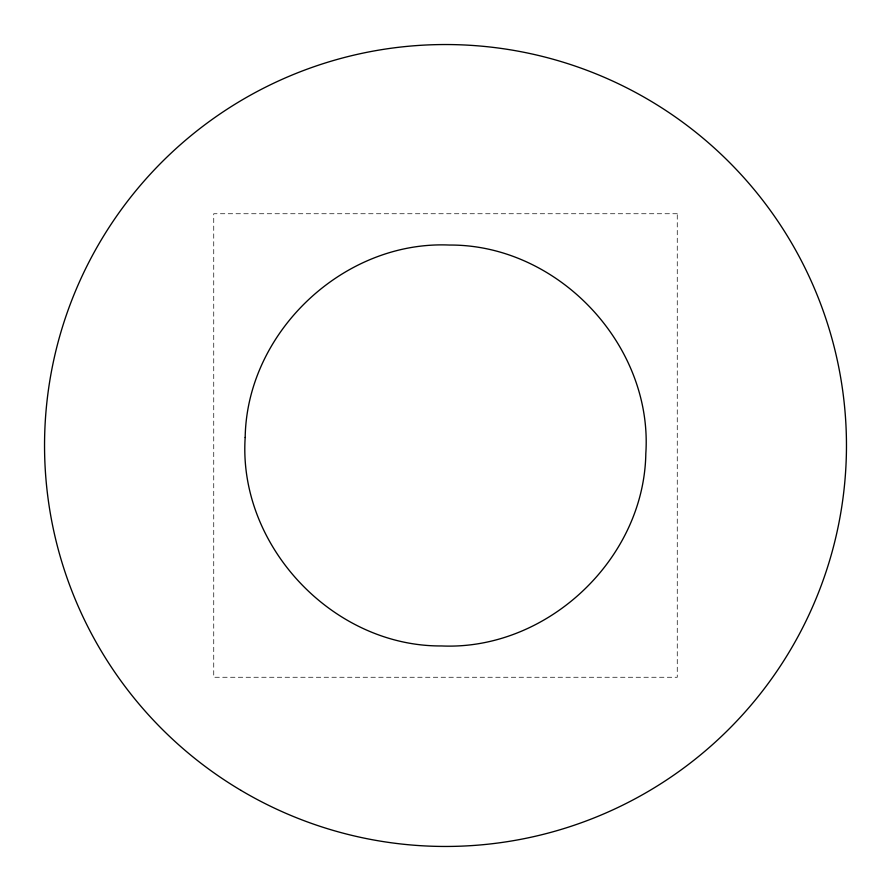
<?xml version="1.0" encoding="UTF-8"?>
<svg xmlns="http://www.w3.org/2000/svg" width="891" height="891" viewBox="0 0 891 891"><rect width="100%" height="100%" fill="white"/><g stroke="black" fill="none" stroke-linecap="round" stroke-linejoin="round"><path stroke-width="0.67" stroke-dasharray="4.46 3.34" d="M677.26 213.74L213.74 213.74L213.74 677.26L677.26 677.26L677.26 213.74"/><path stroke-width="1.34" d="M245.181 437.481C237.997 545.949 332.967 646.71 441.669 645.953C547.208 650.553 644.182 559.136 645.819 453.519C653.003 345.051 558.033 244.29 449.331 245.047C343.792 240.447 246.818 331.864 245.181 437.481M241.004 790.395A400.972 400.972 0 0 0 846.439 450.144A400.972 400.972 0 0 0 249.057 95.95A400.972 400.972 0 0 0 241.004 790.395"/></g></svg>
